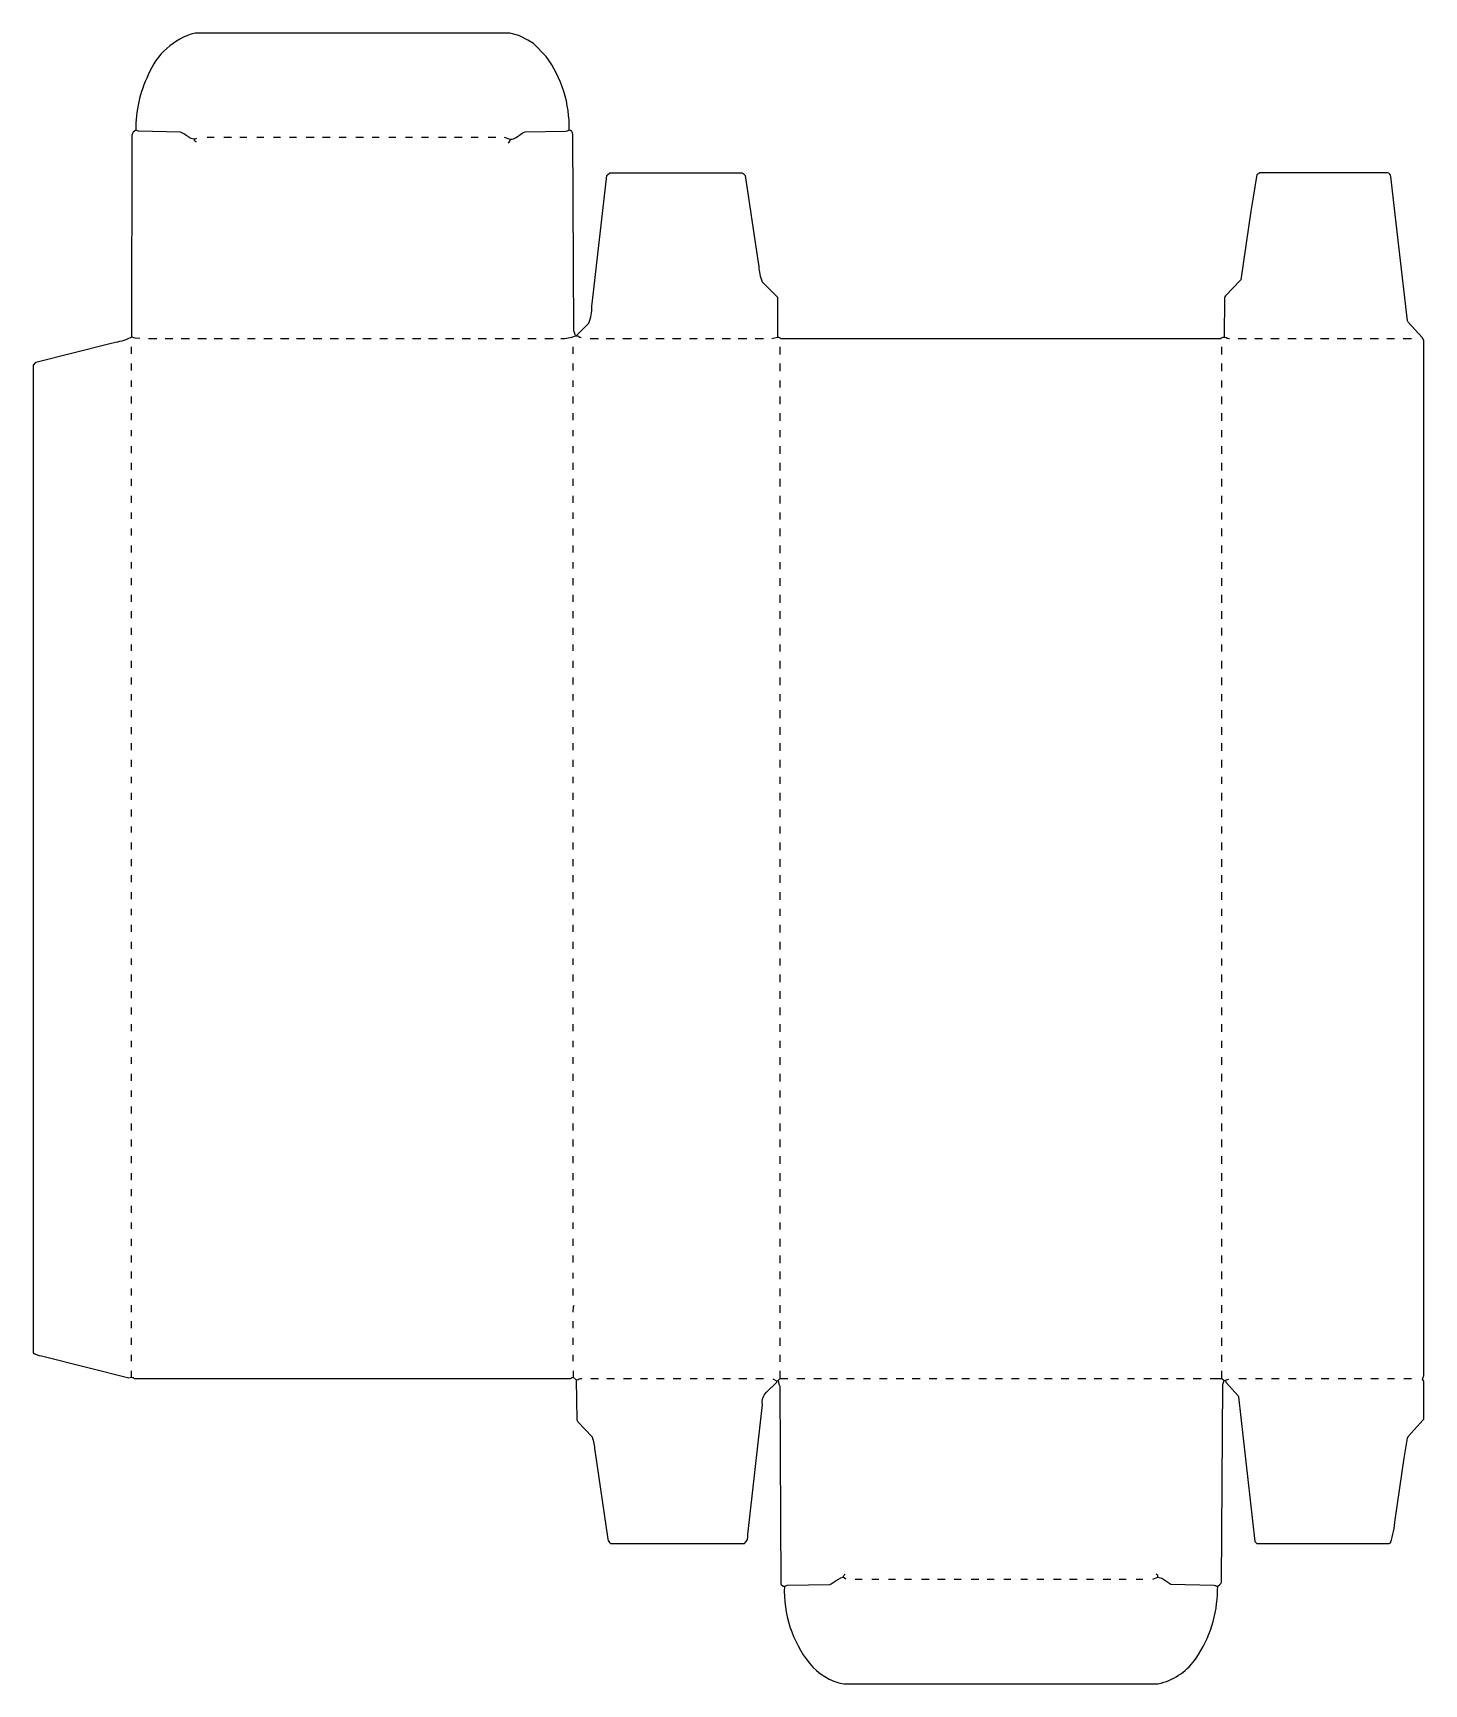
# Model space of a CAD drawing. Extents: x 200 to 2190, y 241 to 2603.
import ezdxf

# ---------------------------------------------------------------- set-up
doc = ezdxf.new("R2010")
doc.units = 0
doc.layers.get('0').update_dxf_attribs({"linetype": 'CONTINUOUS'})

msp = doc.modelspace()

# ---------------------------------------------------------------- linework, layer by layer
at = {"color": 7, "linetype": 'CONTINUOUS'}
for points in [[(976, 2170), (975.7, 2171.9), (973.498221, 2177.001767), (972.501779, 2457.998233, 0.354198), (967, 2464, 0.167293), (934.243902, 2569.195122), (916, 2588), (907.9, 2592.8), (907.153846, 2593.230769), (896.9, 2598.7), (895.1, 2599.3), (882, 2603), (432, 2603, 0.238181), (364.8, 2543.1, 0.11647), (347, 2464, 0.242279), (341.49827, 2456.998282), (341, 2168, -0.083929), (317.911765, 2160.352941), (309.911765, 2158.352941), (204.088235, 2131.647059), (203, 2131), (200, 2128), (200, 715, 0.144376), (212.088235, 710.352941), (216.088235, 709.352941), (337, 679), (341, 680, -0.120666), (345, 678), (969, 678, -0.120666), (973, 680)], [(434, 2452, -0.236389), (426.1, 2452.3, -0.08222), (421.846154, 2454.769231, 0.064152), (410.968815, 2461.033264), (351.00806, 2462.491671), (347, 2464)], [(874, 2454), (877.1, 2453.2, 0.355128), (893, 2455), (896, 2457, -0.108444), (904.008192, 2461.50847), (962.991808, 2462.49153), (967, 2464)], [(434, 2447, -0.381903), (431, 2451)], [(880, 2446, 0.216752), (883, 2451)], [(955, 2166, 0.126079), (976, 2170), (978, 2170), (978.2, 2170.9), (994, 2187), (995, 2188, 0.114954), (999.560976, 2212.04878), (1000.439024, 2219.95122), (1021, 2399), (1021.7, 2400.1), (1025, 2403), (1214, 2403), (1216, 2402), (1219, 2399), (1236.594595, 2280.932432), (1238.42, 2269.06, 0.089671), (1243.249753, 2247.238894), (1265, 2225), (1265, 2168, -0.165541), (1270, 2166), (1899, 2166, -0.165541), (1904, 2168)], [(1906, 675), (1906.741176, 672.635294), (1924.2, 653.1), (1924.560976, 651.95122), (1948, 445), (1951, 442), (2140, 442), (2142, 443, 0.070855), (2148.58, 476.06), (2161.594595, 564.067568), (2166.3, 592.9), (2167.2, 594.9), (2189, 619), (2190, 620), (2190, 674), (2188, 677), (2188.8, 680.1), (2190, 682), (2190, 2163), (2187.4, 2167.2), (2167.249703, 2189.237812), (2166.405405, 2191.067568), (2150.439024, 2331.04878), (2142.594595, 2397.932432, 0.284811), (2138, 2403), (1955, 2403), (1953.9, 2402.2), (1951, 2400), (1950.3, 2397.9), (1945.42, 2367.94), (1942.42, 2347.94), (1928, 2250), (1926.2, 2247.9), (1907, 2228), (1906, 2227, 0.140428), (1904.491077, 2223.991385), (1904, 2168), (1907.1, 2167.2, 0.138157), (1912, 2166)], [(984, 2167, -0.085094), (978, 2170)], [(973, 773, -0.088179), (974, 783)], [(973, 689), (973, 680), (977, 676), (977.964993, 619.032712), (979.24973, 616.238378), (999.75027, 594.761622, -0.064694), (1003.594595, 574.932432), (1022.42, 448.06, 0.20941), (1026, 442), (1218, 442, 0.263198), (1222.560976, 455.04878), (1243.430769, 640.946154, -0.237183), (1249, 658), (1264, 673), (1264, 674), (1266, 675), (1269, 678), (1280, 678)], [(977, 676), (980.1, 676.8, -0.138157), (985, 678)], [(1266, 675), (1267.2, 670.1), (1268.501779, 666.998233), (1270, 384), (1273, 381), (1276, 381), (1279.007932, 382.508192), (1339.992068, 383.491808), (1341.9, 384.2), (1346, 387, -0.089914), (1359, 394, -0.150174), (1362, 398)], [(1802, 391), (1809, 394), (1814.8, 392.4), (1827.9, 383.8), (1889.992068, 382.508192, -0.143742), (1893, 381, 0.361744), (1900.2, 386.9), (1902.2, 669.9, 0.105047), (1904, 675)], [(1275, 381, 0.180189), (1310.756098, 270.804878, 0.179946), (1360, 241), (1809, 241), (1813.923077, 242.384615, 0.183751), (1864, 278, 0.151456), (1894.58, 375.06), (1895, 381)]]:
    msp.add_lwpolyline(points, format="xyb", dxfattribs=at)
for points in [[(449, 2454), (459, 2454)], [(473, 2454), (484, 2454)], [(496, 2454), (506, 2454)], [(520, 2454), (530, 2454)], [(544, 2454), (554, 2454)], [(567, 2454), (577, 2454)], [(591, 2454), (602, 2454)], [(614, 2454), (625, 2454)], [(638, 2454), (648, 2454)], [(662, 2454), (673, 2454)], [(685, 2454), (695, 2454)], [(709, 2454), (719, 2454)], [(733, 2454), (743, 2454)], [(756, 2454), (766, 2454)], [(780, 2454), (791, 2454)], [(803, 2454), (814, 2454)], [(827, 2454), (837, 2454)], [(851, 2454), (862, 2454)], [(353, 2166), (346.053846, 2166.430769), (341, 2168)], [(341, 2144), (341, 2154)], [(365, 2166), (377, 2166)], [(389, 2166), (400, 2166)], [(412, 2166), (424, 2166)], [(436, 2166), (448, 2166)], [(459, 2166), (471, 2166)], [(483, 2166), (495, 2166)], [(507, 2166), (518, 2166)], [(530, 2166), (542, 2166)], [(554, 2166), (566, 2166)], [(577, 2166), (589, 2166)], [(601, 2166), (613, 2166)], [(625, 2166), (637, 2166)], [(648, 2166), (660, 2166)], [(672, 2166), (684, 2166)], [(696, 2166), (707, 2166)], [(719, 2166), (731, 2166)], [(743, 2166), (755, 2166)], [(766, 2166), (778, 2166)], [(790, 2166), (802, 2166)], [(814, 2166), (826, 2166)], [(837, 2166), (849, 2166)], [(861, 2166), (873, 2166)], [(885, 2166), (896, 2166)], [(908, 2166), (920, 2166)], [(932, 2166), (944, 2166)], [(973, 2144), (973, 2154)], [(997, 2166), (1009, 2166)], [(1020, 2166), (1032, 2166)], [(1044, 2166), (1056, 2166)], [(1068, 2166), (1079, 2166)], [(1091, 2166), (1103, 2166)], [(1115, 2166), (1127, 2166)], [(1139, 2166), (1150, 2166)], [(1162, 2166), (1174, 2166)], [(1186, 2166), (1198, 2166)], [(1209, 2166), (1221, 2166)], [(1233, 2166), (1245, 2166)], [(1257, 2166), (1265, 2168)], [(1269, 2143), (1269, 2154)], [(1901, 2143), (1901, 2154)], [(1924, 2166), (1936, 2166)], [(1948, 2166), (1959, 2166)], [(1971, 2166), (1983, 2166)], [(1995, 2166), (2007, 2166)], [(2019, 2166), (2030, 2166)], [(2042, 2166), (2054, 2166)], [(2066, 2166), (2078, 2166)], [(2089, 2166), (2101, 2166)], [(2113, 2166), (2125, 2166)], [(2137, 2166), (2148, 2166)], [(2160, 2166), (2172, 2166)], [(341, 2120), (341, 2130)], [(973, 2120), (973, 2130)], [(1269, 2119), (1269, 2130)], [(1901, 2119), (1901, 2130)], [(341, 2097), (341, 2106)], [(973, 2097), (973, 2106)], [(1269, 2096), (1269, 2106)], [(1901, 2096), (1901, 2106)], [(341, 2073), (341, 2083)], [(973, 2073), (973, 2083)], [(1269, 2072), (1269, 2083)], [(1901, 2072), (1901, 2083)], [(341, 2049), (341, 2059)], [(973, 2049), (973, 2059)], [(1269, 2048), (1269, 2059)], [(1901, 2048), (1901, 2059)], [(341, 2026), (341, 2035)], [(973, 2026), (973, 2035)], [(1269, 2025), (1269, 2035)], [(1901, 2025), (1901, 2035)], [(341, 2002), (341, 2012)], [(973, 2002), (973, 2012)], [(1269, 2001), (1269, 2012)], [(1901, 2001), (1901, 2012)], [(341, 1978), (341, 1988)], [(973, 1978), (973, 1988)], [(1269, 1977), (1269, 1988)], [(1901, 1977), (1901, 1988)], [(341, 1955), (341, 1965)], [(973, 1955), (973, 1965)], [(1269, 1954), (1269, 1965)], [(1901, 1954), (1901, 1965)], [(341, 1931), (341, 1941)], [(973, 1931), (973, 1941)], [(1269, 1930), (1269, 1941)], [(1901, 1930), (1901, 1941)], [(341, 1908), (341, 1917)], [(973, 1908), (973, 1917)], [(1269, 1907), (1269, 1917)], [(1901, 1907), (1901, 1917)], [(341, 1884), (341, 1894)], [(973, 1884), (973, 1894)], [(1269, 1883), (1269, 1894)], [(1901, 1883), (1901, 1894)], [(341, 1860), (341, 1870)], [(973, 1860), (973, 1870)], [(1269, 1859), (1269, 1870)], [(1901, 1859), (1901, 1870)], [(341, 1837), (341, 1846)], [(973, 1837), (973, 1846)], [(1269, 1836), (1269, 1846)], [(1901, 1836), (1901, 1846)], [(341, 1813), (341, 1823)], [(973, 1813), (973, 1823)], [(1269, 1812), (1269, 1823)], [(1901, 1812), (1901, 1823)], [(341, 1789), (341, 1799)], [(973, 1789), (973, 1799)], [(1269, 1788), (1269, 1799)], [(1901, 1788), (1901, 1799)], [(341, 1766), (341, 1776)], [(973, 1766), (973, 1776)], [(1269, 1765), (1269, 1776)], [(1901, 1765), (1901, 1776)], [(341, 1742), (341, 1752)], [(973, 1742), (973, 1752)], [(1269, 1741), (1269, 1752)], [(1901, 1741), (1901, 1752)], [(341, 1719), (341, 1728)], [(973, 1719), (973, 1728)], [(1269, 1718), (1269, 1728)], [(1901, 1718), (1901, 1728)], [(341, 1695), (341, 1705)], [(973, 1695), (973, 1705)], [(1269, 1694), (1269, 1705)], [(1901, 1694), (1901, 1705)], [(341, 1671), (341, 1681)], [(973, 1671), (973, 1681)], [(1269, 1670), (1269, 1681)], [(1901, 1670), (1901, 1681)], [(341, 1648), (341, 1657)], [(973, 1648), (973, 1657)], [(1269, 1647), (1269, 1657)], [(1901, 1647), (1901, 1657)], [(341, 1624), (341, 1634)], [(973, 1624), (973, 1634)], [(1269, 1623), (1269, 1634)], [(1901, 1623), (1901, 1634)], [(341, 1600), (341, 1610)], [(973, 1600), (973, 1610)], [(1269, 1599), (1269, 1610)], [(1901, 1599), (1901, 1610)], [(341, 1577), (341, 1587)], [(973, 1577), (973, 1587)], [(1269, 1576), (1269, 1587)], [(1901, 1576), (1901, 1587)], [(341, 1553), (341, 1563)], [(973, 1553), (973, 1563)], [(1269, 1552), (1269, 1563)], [(1901, 1552), (1901, 1563)], [(341, 1530), (341, 1539)], [(973, 1530), (973, 1539)], [(1269, 1529), (1269, 1539)], [(1901, 1529), (1901, 1539)], [(341, 1506), (341, 1516)], [(973, 1506), (973, 1516)], [(1269, 1505), (1269, 1516)], [(1901, 1505), (1901, 1516)], [(341, 1482), (341, 1492)], [(973, 1482), (973, 1492)], [(1269, 1481), (1269, 1492)], [(1901, 1481), (1901, 1492)], [(341, 1459), (341, 1468)], [(973, 1459), (973, 1468)], [(1269, 1458), (1269, 1468)], [(1901, 1458), (1901, 1468)], [(341, 1435), (341, 1445)], [(973, 1435), (973, 1445)], [(1269, 1434), (1269, 1445)], [(1901, 1434), (1901, 1445)], [(341, 1411), (341, 1421)], [(973, 1411), (973, 1421)], [(1269, 1410), (1269, 1421)], [(1901, 1410), (1901, 1421)], [(341, 1388), (341, 1398)], [(973, 1388), (973, 1398)], [(1269, 1387), (1269, 1398)], [(1901, 1387), (1901, 1398)], [(341, 1364), (341, 1374)], [(973, 1364), (973, 1374)], [(1269, 1363), (1269, 1374)], [(1901, 1363), (1901, 1374)], [(341, 1341), (341, 1350)], [(973, 1341), (973, 1350)], [(1269, 1340), (1269, 1350)], [(1901, 1340), (1901, 1350)], [(341, 1317), (341, 1327)], [(973, 1317), (973, 1327)], [(1269, 1316), (1269, 1327)], [(1901, 1316), (1901, 1327)], [(341, 1293), (341, 1303)], [(973, 1293), (973, 1303)], [(1269, 1292), (1269, 1303)], [(1901, 1292), (1901, 1303)], [(341, 1270), (341, 1279)], [(973, 1270), (973, 1279)], [(1269, 1269), (1269, 1279)], [(1901, 1269), (1901, 1279)], [(341, 1246), (341, 1256)], [(973, 1246), (973, 1256)], [(1269, 1245), (1269, 1256)], [(1901, 1245), (1901, 1256)], [(341, 1222), (341, 1232)], [(973, 1222), (973, 1232)], [(1269, 1221), (1269, 1232)], [(1901, 1221), (1901, 1232)], [(341, 1199), (341, 1209)], [(973, 1199), (973, 1209)], [(1269, 1198), (1269, 1209)], [(1901, 1198), (1901, 1209)], [(341, 1175), (341, 1185)], [(973, 1175), (973, 1185)], [(1269, 1174), (1269, 1185)], [(1901, 1174), (1901, 1185)], [(341, 1152), (341, 1161)], [(973, 1152), (973, 1161)], [(1269, 1151), (1269, 1161)], [(1901, 1151), (1901, 1161)], [(341, 1128), (341, 1138)], [(973, 1128), (973, 1138)], [(1269, 1127), (1269, 1138)], [(1901, 1127), (1901, 1138)], [(341, 1104), (341, 1114)], [(973, 1104), (973, 1114)], [(1269, 1103), (1269, 1114)], [(1901, 1103), (1901, 1114)], [(341, 1081), (341, 1090)], [(973, 1081), (973, 1090)], [(1269, 1080), (1269, 1090)], [(1901, 1080), (1901, 1090)], [(341, 1057), (341, 1067)], [(973, 1057), (973, 1067)], [(1269, 1056), (1269, 1067)], [(1901, 1056), (1901, 1067)], [(341, 1033), (341, 1043)], [(973, 1033), (973, 1043)], [(1269, 1032), (1269, 1043)], [(1901, 1032), (1901, 1043)], [(341, 1010), (341, 1020)], [(973, 1010), (973, 1020)], [(1269, 1009), (1269, 1020)], [(1901, 1009), (1901, 1020)], [(341, 986), (341, 996)], [(973, 986), (973, 996)], [(1269, 985), (1269, 996)], [(1901, 985), (1901, 996)], [(341, 962), (341, 972)], [(973, 962), (973, 972)], [(1269, 961), (1269, 972)], [(1901, 961), (1901, 972)], [(341, 939), (341, 949)], [(973, 939), (973, 949)], [(1269, 938), (1269, 949)], [(1901, 938), (1901, 949)], [(341, 915), (341, 925)], [(973, 915), (973, 925)], [(1269, 914), (1269, 925)], [(1901, 914), (1901, 925)], [(341, 892), (341, 901)], [(973, 892), (973, 901)], [(1269, 891), (1269, 901)], [(1901, 891), (1901, 901)], [(341, 868), (341, 878)], [(973, 868), (973, 878)], [(1269, 867), (1269, 878)], [(1901, 867), (1901, 878)], [(341, 844), (341, 854)], [(973, 844), (973, 854)], [(1269, 843), (1269, 854)], [(1901, 843), (1901, 854)], [(341, 821), (341, 831)], [(973, 821), (973, 829)], [(1269, 820), (1269, 831)], [(1901, 820), (1901, 831)], [(341, 797), (341, 807)], [(973, 797), (973, 807)], [(1269, 796), (1269, 807)], [(1901, 796), (1901, 807)], [(341, 773), (341, 783)], [(1269, 772), (1269, 783)], [(1901, 772), (1901, 783)], [(341, 750), (341, 760)], [(973, 750), (973, 760)], [(1269, 749), (1269, 760)], [(1901, 749), (1901, 760)], [(341, 726), (341, 736)], [(973, 726), (973, 736)], [(1269, 725), (1269, 736)], [(1901, 725), (1901, 736)], [(341, 703), (341, 712)], [(973, 703), (973, 712)], [(1269, 702), (1269, 712)], [(1901, 702), (1901, 712)], [(341, 680), (341, 689)], [(1269, 678), (1269, 689)], [(1901, 678), (1901, 689)], [(998, 678), (1009, 678)], [(1021, 678), (1032, 678)], [(1045, 678), (1056, 678)], [(1069, 678), (1079, 678)], [(1092, 678), (1103, 678)], [(1116, 678), (1127, 678)], [(1140, 678), (1150, 678)], [(1163, 678), (1174, 678)], [(1187, 678), (1198, 678)], [(1210, 678), (1221, 678)], [(1234, 678), (1245, 678)], [(1264, 674), (1259, 677)], [(1293, 678), (1304, 678)], [(1317, 678), (1328, 678)], [(1340, 678), (1351, 678)], [(1364, 678), (1375, 678)], [(1388, 678), (1398, 678)], [(1411, 678), (1422, 678)], [(1435, 678), (1446, 678)], [(1458, 678), (1469, 678)], [(1482, 678), (1493, 678)], [(1506, 678), (1517, 678)], [(1529, 678), (1540, 678)], [(1553, 678), (1564, 678)], [(1577, 678), (1587, 678)], [(1600, 678), (1611, 678)], [(1624, 678), (1635, 678)], [(1647, 678), (1658, 678)], [(1671, 678), (1682, 678)], [(1695, 678), (1706, 678)], [(1718, 678), (1729, 678)], [(1742, 678), (1753, 678)], [(1766, 678), (1776, 678)], [(1789, 678), (1800, 678)], [(1813, 678), (1824, 678)], [(1836, 678), (1847, 678)], [(1860, 678), (1871, 678)], [(1884, 678), (1901, 678), (1904, 675), (1911, 677)], [(1925, 678), (1936, 678)], [(1949, 678), (1959, 678)], [(1972, 678), (1983, 678)], [(1996, 678), (2007, 678)], [(2020, 678), (2030, 678)], [(2043, 678), (2054, 678)], [(2067, 678), (2078, 678)], [(2090, 678), (2101, 678)], [(2114, 678), (2125, 678)], [(2138, 678), (2148, 678)], [(2161, 678), (2172, 678)], [(1363, 391), (1359, 394)], [(1376, 391), (1386, 391)], [(1400, 391), (1410, 391)], [(1424, 391), (1434, 391)], [(1447, 391), (1457, 391)], [(1471, 391), (1482, 391)], [(1494, 391), (1505, 391)], [(1518, 391), (1528, 391)], [(1542, 391), (1553, 391)], [(1565, 391), (1575, 391)], [(1589, 391), (1599, 391)], [(1613, 391), (1623, 391)], [(1636, 391), (1646, 391)], [(1660, 391), (1671, 391)], [(1683, 391), (1694, 391)], [(1707, 391), (1717, 391)], [(1731, 391), (1742, 391)], [(1754, 391), (1764, 391)], [(1778, 391), (1788, 391)], [(1809, 394), (1809, 396), (1807, 398)]]:
    msp.add_lwpolyline(points, dxfattribs=at)

doc.saveas('drawing.dxf')
